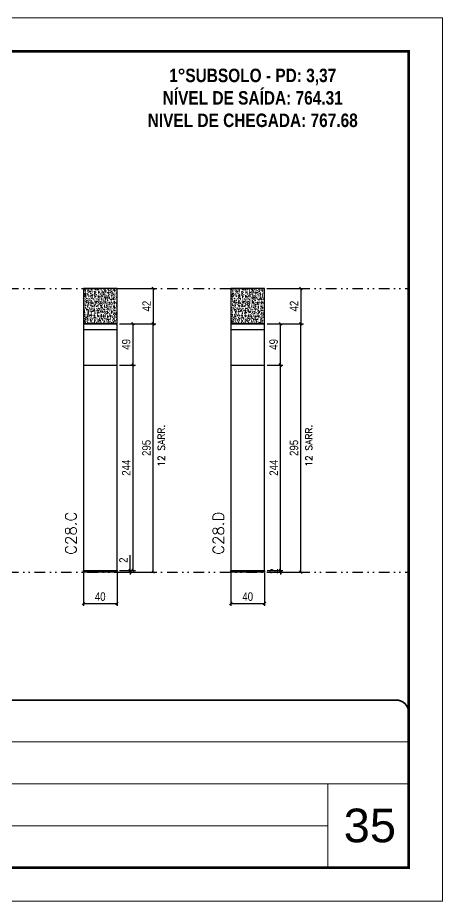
# Model space of a CAD drawing. Extents: x 2949 to 9230, y 1140 to 12527.
# Drawn here: x 7100 to 7604, y 2288 to 3338 of the extents above; entities that cross this region are included whole.
import ezdxf

# ---------------------------------------------------------------- set-up
doc = ezdxf.new("R2010")
doc.units = 0
for name, pattern in [('CONTINUO', [0]), ('DASHED', [0.75, 0.5, -0.25]), ('DIVIDE2', [0.625, 0.25, -0.125, 0, -0.125, 0, -0.125])]:
    doc.linetypes.add(name, pattern=pattern)
for name, color, linetype, lineweight in [('CARIMBO', 255, 'Continuous', 9), ('Folhas', 255, 'Continuous', 9), ('SARRAFO DE PRESSAO', 251, 'DASHED', 9), ('Texto Seção', 7, 'Continuous', 15)]:
    doc.layers.add(name, color=color, linetype=linetype, lineweight=lineweight)
for name, color, linetype in [('COTA', 241, 'Continuous'), ('cotas', 4, 'Continuous'), ('NOMENCLATURA', 7, 'Continuous'), ('Nível', 160, 'Continuous'), ('Painéis', 200, 'Continuous'), ('SARR_2.2x7', 40, 'Continuous')]:
    doc.layers.add(name, color=color, linetype=linetype)
doc.styles.add('ARIAL', font='arial.ttf')
doc.styles.add('COTA TECNICA', font='techl___.ttf', dxfattribs={"height": 10})
doc.styles.add('COTA TECNICA-50', font='techl___.ttf', dxfattribs={"height": 10})
doc.styles.add('REGUA-120', font='ROMANS.shx', dxfattribs={"height": 15})
doc.styles.add('ROMANC', font='techb___.ttf', dxfattribs={"height": 2.5})
doc.styles.add('ROMANS', font='romans.shx')
doc.dimstyles.new('COTA PAINEL-50', dxfattribs={"dimtxt": 10, "dimasz": 3, "dimexe": 3, "dimexo": 3, "dimgap": 3, "dimtad": 1, "dimdec": 1, "dimzin": 12, "dimdsep": 46, "dimtxsty": 'COTA TECNICA-50', "dimblk1": 'OBLIQUE', "dimblk2": 'OBLIQUE', "dimsah": 1, "dimcen": 0.9, "dimclrd": 4, "dimclre": 4, "dimclrt": 240, "dimadec": 1, "dimazin": 3, "dimtfac": 1, "dimtdec": 1, "dimtmove": 0, "dimatfit": 3, "dimfxl": 1, "dimtolj": 1, "dimtzin": 12, "dimarcsym": 0})
doc.dimstyles.new('PAINEL', dxfattribs={"dimtxt": 10, "dimasz": 3, "dimexe": 3, "dimexo": 3, "dimgap": 3, "dimtad": 1, "dimdec": 1, "dimzin": 12, "dimdsep": 46, "dimtxsty": 'COTA TECNICA', "dimblk1": 'OBLIQUE', "dimblk2": 'OBLIQUE', "dimsah": 1, "dimcen": 0.9, "dimclrd": 4, "dimclre": 4, "dimclrt": 240, "dimadec": 1, "dimazin": 3, "dimtfac": 1, "dimtdec": 1, "dimtmove": 0, "dimatfit": 3, "dimfxl": 1, "dimtolj": 1, "dimtzin": 12, "dimarcsym": 0})

# ---------------------------------------------------------------- blocks, each defined once
blk = doc.blocks.new('9999999999')
at = {"color": 30, "linetype": 'CONTINUO'}
for p, q in [((98564.6, 34379.6), (99584, 34379.6)), ((98564.6, 34329.8), (99488, 34329.8)), ((99584, 34329.8), (99488, 34329.8)), ((99488, 34329.8), (99488, 34230.2)), ((98564.6, 34280), (99488, 34280))]:
    blk.add_line(p, q, dxfattribs=at)
at = {"color": 30, "linetype": 'CONTINUO', "const_width": 2}
blk.add_lwpolyline([(99584, 34230.2), (99584, 34414.4, 0.414214), (99569, 34429.4), (98229, 34429.4, 0.414214), (98214, 34414.4), (98214, 34245.2, 0.414214), (98229, 34230.2), (99584, 34230.2)], format="xyb", dxfattribs=at)
at = {"layer": 'Folhas'}
blk.add_lwpolyline([(98139, 34190.2), (99624, 34190.2), (99624, 35240.2), (98139, 35240.2)], close=True, dxfattribs=at)
at = {"layer": 'Folhas', "color": 30, "const_width": 3}
blk.add_lwpolyline([(98214, 34230.2), (99584, 34230.2), (99584, 35200.2), (98214, 35200.2)], close=True, dxfattribs=at)
blk = doc.blocks.new('_Oblique')
at = {"color": 0, "linetype": 'ByBlock', "lineweight": -2}
blk.add_line((-0.5, -0.5), (0.5, 0.5), dxfattribs=at)
blk = doc.blocks.new('*D1578')
at = {"layer": 'COTA', "color": 4, "lineweight": -2, "transparency": 16777216}
for p, q in [((7177.7, 2678.4), (7177.7, 2639.1)), ((7217.7, 2678.4), (7217.7, 2639.1)), ((7177.7, 2642.1), (7217.7, 2642.1))]:
    blk.add_line(p, q, dxfattribs=at)
at = {"layer": 'Defpoints', "color": 0, "transparency": 16777216}
for p in [(7177.7, 2681.4), (7217.7, 2681.4), (7217.7, 2642.1)]:
    blk.add_point(p, dxfattribs=at)
at = {"layer": 'COTA', "color": 4, "lineweight": -2, "transparency": 16777216, "xscale": 3, "yscale": 3, "zscale": 3, "rotation": 180}
blk.add_blockref('_Oblique', (7177.7, 2642.1), dxfattribs=at)
at = {"layer": 'COTA', "color": 4, "lineweight": -2, "transparency": 16777216, "xscale": 3, "yscale": 3, "zscale": 3}
blk.add_blockref('_Oblique', (7217.7, 2642.1), dxfattribs=at)
at = {"layer": 'COTA', "color": 240, "transparency": 16777216, "insert": (7197.7, 2650.2), "char_height": 10, "attachment_point": 5, "style": 'COTA TECNICA'}
blk.add_mtext('\\A1;40', dxfattribs=at)
blk = doc.blocks.new('*D1579')
at = {"layer": 'COTA', "color": 4, "lineweight": -2, "transparency": 16777216}
for p, q in [((7220.7, 2974.4), (7263.8, 2974.4)), ((7260.8, 2679.4), (7260.8, 2974.4)), ((7220.7, 2679.4), (7263.8, 2679.4))]:
    blk.add_line(p, q, dxfattribs=at)
at = {"layer": 'Defpoints', "color": 0, "transparency": 16777216}
for p in [(7217.7, 2974.4), (7260.8, 2974.4), (7217.7, 2679.4)]:
    blk.add_point(p, dxfattribs=at)
at = {"layer": 'COTA', "color": 4, "lineweight": -2, "transparency": 16777216, "xscale": 3, "yscale": 3, "zscale": 3}
for p, rotation in [((7260.8, 2974.4), 90), ((7260.8, 2679.4), 270)]:
    blk.add_blockref('_Oblique', p, dxfattribs=dict(at, rotation=rotation))
at = {"layer": 'COTA', "color": 240, "transparency": 16777216, "insert": (7252.7, 2826.9), "char_height": 10, "attachment_point": 5, "rotation": 90, "style": 'COTA TECNICA'}
blk.add_mtext('\\A1;295', dxfattribs=at)
blk = doc.blocks.new('*D1580')
at = {"layer": 'COTA', "color": 4, "lineweight": -2, "transparency": 16777216}
for p, q in [((7233.3, 2681.4), (7233.3, 2699.5)), ((7220.7, 2681.4), (7236.3, 2681.4)), ((7220.7, 2679.4), (7236.3, 2679.4)), ((7233.3, 2679.4), (7233.3, 2681.4)), ((7233.3, 2679.4), (7233.3, 2676.4))]:
    blk.add_line(p, q, dxfattribs=at)
at = {"layer": 'Defpoints', "color": 0, "transparency": 16777216}
for p in [(7217.7, 2681.4), (7217.7, 2679.4), (7233.3, 2681.4)]:
    blk.add_point(p, dxfattribs=at)
at = {"layer": 'COTA', "color": 4, "lineweight": -2, "transparency": 16777216, "xscale": 3, "yscale": 3, "zscale": 3}
for p, rotation in [((7233.3, 2681.4), 270), ((7233.3, 2679.4), 90)]:
    blk.add_blockref('_Oblique', p, dxfattribs=dict(at, rotation=rotation))
at = {"layer": 'COTA', "color": 240, "transparency": 16777216, "insert": (7225.3, 2693.5), "char_height": 10, "attachment_point": 5, "rotation": 90, "style": 'COTA TECNICA-50'}
blk.add_mtext('\\A1;2', dxfattribs=at)
blk = doc.blocks.new('*D2148')
at = {"layer": 'COTA', "color": 4, "linetype": 'ByBlock', "lineweight": -2, "transparency": 16777216}
for p, q in [((7220.7, 2925.4), (7239.7, 2925.4)), ((7236.7, 2681.4), (7236.7, 2925.4)), ((7220.7, 2681.4), (7239.7, 2681.4))]:
    blk.add_line(p, q, dxfattribs=at)
at = {"layer": 'Defpoints', "color": 0, "linetype": 'ByBlock', "transparency": 16777216}
for p in [(7217.7, 2925.4), (7236.7, 2925.4), (7217.7, 2681.4)]:
    blk.add_point(p, dxfattribs=at)
at = {"layer": 'COTA', "color": 4, "linetype": 'ByBlock', "lineweight": -2, "transparency": 16777216, "xscale": 3, "yscale": 3, "zscale": 3}
for p, rotation in [((7236.7, 2925.4), 90), ((7236.7, 2681.4), 270)]:
    blk.add_blockref('_Oblique', p, dxfattribs=dict(at, rotation=rotation))
at = {"layer": 'COTA', "color": 240, "linetype": 'ByBlock', "transparency": 16777216, "insert": (7228.6, 2803.4), "char_height": 10, "attachment_point": 5, "rotation": 90, "style": 'COTA TECNICA'}
blk.add_mtext('\\A1;244', dxfattribs=at)
blk = doc.blocks.new('*D2149')
at = {"layer": 'COTA', "color": 4, "linetype": 'ByBlock', "lineweight": -2, "transparency": 16777216}
for p, q in [((7220.7, 2974.4), (7239.7, 2974.4)), ((7236.7, 2925.4), (7236.7, 2974.4)), ((7220.7, 2925.4), (7239.7, 2925.4))]:
    blk.add_line(p, q, dxfattribs=at)
at = {"layer": 'Defpoints', "color": 0, "linetype": 'ByBlock', "transparency": 16777216}
for p in [(7217.7, 2974.4), (7236.7, 2974.4), (7217.7, 2925.4)]:
    blk.add_point(p, dxfattribs=at)
at = {"layer": 'COTA', "color": 4, "linetype": 'ByBlock', "lineweight": -2, "transparency": 16777216, "xscale": 3, "yscale": 3, "zscale": 3}
for p, rotation in [((7236.7, 2974.4), 90), ((7236.7, 2925.4), 270)]:
    blk.add_blockref('_Oblique', p, dxfattribs=dict(at, rotation=rotation))
at = {"layer": 'COTA', "color": 240, "linetype": 'ByBlock', "transparency": 16777216, "insert": (7228.6, 2949.9), "char_height": 10, "attachment_point": 5, "rotation": 90, "style": 'COTA TECNICA'}
blk.add_mtext('\\A1;49', dxfattribs=at)
blk = doc.blocks.new('*D1581')
at = {"layer": 'COTA', "color": 4, "lineweight": -2, "transparency": 16777216}
for p, q in [((7352.9, 2678.4), (7352.9, 2639.1)), ((7392.9, 2678.4), (7392.9, 2639.1)), ((7352.9, 2642.1), (7392.9, 2642.1))]:
    blk.add_line(p, q, dxfattribs=at)
at = {"layer": 'Defpoints', "color": 0, "transparency": 16777216}
for p in [(7352.9, 2681.4), (7392.9, 2681.4), (7392.9, 2642.1)]:
    blk.add_point(p, dxfattribs=at)
at = {"layer": 'COTA', "color": 4, "lineweight": -2, "transparency": 16777216, "xscale": 3, "yscale": 3, "zscale": 3, "rotation": 180}
blk.add_blockref('_Oblique', (7352.9, 2642.1), dxfattribs=at)
at = {"layer": 'COTA', "color": 4, "lineweight": -2, "transparency": 16777216, "xscale": 3, "yscale": 3, "zscale": 3}
blk.add_blockref('_Oblique', (7392.9, 2642.1), dxfattribs=at)
at = {"layer": 'COTA', "color": 240, "transparency": 16777216, "insert": (7372.9, 2650.2), "char_height": 10, "attachment_point": 5, "style": 'COTA TECNICA'}
blk.add_mtext('\\A1;40', dxfattribs=at)
blk = doc.blocks.new('*D1582')
at = {"layer": 'COTA', "color": 4, "lineweight": -2, "transparency": 16777216}
for p, q in [((7395.9, 2974.4), (7439, 2974.4)), ((7436, 2679.4), (7436, 2974.4)), ((7395.9, 2679.4), (7439, 2679.4))]:
    blk.add_line(p, q, dxfattribs=at)
at = {"layer": 'Defpoints', "color": 0, "transparency": 16777216}
for p in [(7392.9, 2974.4), (7436, 2974.4), (7392.9, 2679.4)]:
    blk.add_point(p, dxfattribs=at)
at = {"layer": 'COTA', "color": 4, "lineweight": -2, "transparency": 16777216, "xscale": 3, "yscale": 3, "zscale": 3}
for p, rotation in [((7436, 2974.4), 90), ((7436, 2679.4), 270)]:
    blk.add_blockref('_Oblique', p, dxfattribs=dict(at, rotation=rotation))
at = {"layer": 'COTA', "color": 240, "transparency": 16777216, "insert": (7427.9, 2826.9), "char_height": 10, "attachment_point": 5, "rotation": 90, "style": 'COTA TECNICA'}
blk.add_mtext('\\A1;295', dxfattribs=at)
blk = doc.blocks.new('*D1583')
at = {"layer": 'COTA', "color": 4, "lineweight": -2, "transparency": 16777216}
for p, q in [((7395.9, 2681.4), (7414.8, 2681.4)), ((7395.9, 2679.4), (7414.8, 2679.4)), ((7411.8, 2681.4), (7411.8, 2684.4)), ((7411.8, 2679.4), (7411.8, 2681.4)), ((7411.8, 2679.4), (7411.8, 2676.4))]:
    blk.add_line(p, q, dxfattribs=at)
at = {"layer": 'Defpoints', "color": 0, "transparency": 16777216}
for p in [(7392.9, 2681.4), (7392.9, 2679.4), (7411.8, 2681.4)]:
    blk.add_point(p, dxfattribs=at)
at = {"layer": 'COTA', "color": 4, "lineweight": -2, "transparency": 16777216, "xscale": 3, "yscale": 3, "zscale": 3}
for p, rotation in [((7411.8, 2681.4), 270), ((7411.8, 2679.4), 90)]:
    blk.add_blockref('_Oblique', p, dxfattribs=dict(at, rotation=rotation))
at = {"layer": 'COTA', "color": 240, "transparency": 16777216, "insert": (7403.8, 2680.4), "char_height": 10, "attachment_point": 5, "rotation": 90, "style": 'COTA TECNICA-50'}
blk.add_mtext('\\A1;2', dxfattribs=at)
blk = doc.blocks.new('*D2150')
at = {"layer": 'COTA', "color": 4, "linetype": 'ByBlock', "lineweight": -2, "transparency": 16777216}
for p, q in [((7395.9, 2925.4), (7414.8, 2925.4)), ((7411.8, 2681.4), (7411.8, 2925.4)), ((7395.9, 2681.4), (7414.8, 2681.4))]:
    blk.add_line(p, q, dxfattribs=at)
at = {"layer": 'Defpoints', "color": 0, "linetype": 'ByBlock', "transparency": 16777216}
for p in [(7392.9, 2925.4), (7411.8, 2925.4), (7392.9, 2681.4)]:
    blk.add_point(p, dxfattribs=at)
at = {"layer": 'COTA', "color": 4, "linetype": 'ByBlock', "lineweight": -2, "transparency": 16777216, "xscale": 3, "yscale": 3, "zscale": 3}
for p, rotation in [((7411.8, 2925.4), 90), ((7411.8, 2681.4), 270)]:
    blk.add_blockref('_Oblique', p, dxfattribs=dict(at, rotation=rotation))
at = {"layer": 'COTA', "color": 240, "linetype": 'ByBlock', "transparency": 16777216, "insert": (7403.8, 2803.4), "char_height": 10, "attachment_point": 5, "rotation": 90, "style": 'COTA TECNICA'}
blk.add_mtext('\\A1;244', dxfattribs=at)
blk = doc.blocks.new('*D2151')
at = {"layer": 'COTA', "color": 4, "linetype": 'ByBlock', "lineweight": -2, "transparency": 16777216}
for p, q in [((7395.9, 2974.4), (7414.8, 2974.4)), ((7411.8, 2925.4), (7411.8, 2974.4)), ((7395.9, 2925.4), (7414.8, 2925.4))]:
    blk.add_line(p, q, dxfattribs=at)
at = {"layer": 'Defpoints', "color": 0, "linetype": 'ByBlock', "transparency": 16777216}
for p in [(7392.9, 2974.4), (7411.8, 2974.4), (7392.9, 2925.4)]:
    blk.add_point(p, dxfattribs=at)
at = {"layer": 'COTA', "color": 4, "linetype": 'ByBlock', "lineweight": -2, "transparency": 16777216, "xscale": 3, "yscale": 3, "zscale": 3}
for p, rotation in [((7411.8, 2974.4), 90), ((7411.8, 2925.4), 270)]:
    blk.add_blockref('_Oblique', p, dxfattribs=dict(at, rotation=rotation))
at = {"layer": 'COTA', "color": 240, "linetype": 'ByBlock', "transparency": 16777216, "insert": (7403.7, 2949.9), "char_height": 10, "attachment_point": 5, "rotation": 90, "style": 'COTA TECNICA'}
blk.add_mtext('\\A1;49', dxfattribs=at)
blk = doc.blocks.new('*D2152')
at = {"layer": 'cotas', "color": 4, "linetype": 'ByBlock', "lineweight": -2, "transparency": 16777216}
for p, q in [((7220.7, 3016.4), (7263.8, 3016.4)), ((7260.8, 3016.4), (7260.8, 2974.4)), ((7220.7, 2974.4), (7263.8, 2974.4))]:
    blk.add_line(p, q, dxfattribs=at)
at = {"layer": 'Defpoints', "color": 0, "linetype": 'ByBlock', "transparency": 16777216}
for p in [(7217.7, 3016.4), (7217.7, 2974.4), (7260.8, 2974.4)]:
    blk.add_point(p, dxfattribs=at)
at = {"layer": 'cotas', "color": 4, "linetype": 'ByBlock', "lineweight": -2, "transparency": 16777216, "xscale": 3, "yscale": 3, "zscale": 3}
for p, rotation in [((7260.8, 3016.4), 90), ((7260.8, 2974.4), 270)]:
    blk.add_blockref('_Oblique', p, dxfattribs=dict(at, rotation=rotation))
at = {"layer": 'cotas', "color": 240, "linetype": 'ByBlock', "transparency": 16777216, "insert": (7252.8, 2995.4), "char_height": 10, "attachment_point": 5, "rotation": 90, "style": 'COTA TECNICA'}
blk.add_mtext('\\A1;42', dxfattribs=at)
blk = doc.blocks.new('*D2153')
at = {"layer": 'cotas', "color": 4, "linetype": 'ByBlock', "lineweight": -2, "transparency": 16777216}
for p, q in [((7395.9, 3016.4), (7439, 3016.4)), ((7436, 3016.4), (7436, 2974.4)), ((7395.9, 2974.4), (7439, 2974.4))]:
    blk.add_line(p, q, dxfattribs=at)
at = {"layer": 'Defpoints', "color": 0, "linetype": 'ByBlock', "transparency": 16777216}
for p in [(7392.9, 3016.4), (7392.9, 2974.4), (7436, 2974.4)]:
    blk.add_point(p, dxfattribs=at)
at = {"layer": 'cotas', "color": 4, "linetype": 'ByBlock', "lineweight": -2, "transparency": 16777216, "xscale": 3, "yscale": 3, "zscale": 3}
for p, rotation in [((7436, 3016.4), 90), ((7436, 2974.4), 270)]:
    blk.add_blockref('_Oblique', p, dxfattribs=dict(at, rotation=rotation))
at = {"layer": 'cotas', "color": 240, "linetype": 'ByBlock', "transparency": 16777216, "insert": (7427.9, 2995.4), "char_height": 10, "attachment_point": 5, "rotation": 90, "style": 'COTA TECNICA'}
blk.add_mtext('\\A1;42', dxfattribs=at)

msp = doc.modelspace()

# ---------------------------------------------------------------- hatches: boundary and pattern name
at = {"layer": 'COTA', "linetype": 'ByBlock'}
h = msp.add_hatch(dxfattribs=at)
h.set_pattern_fill('AR-CONC', color=256, scale=0.03)
h.set_pattern_definition([(50, (-122948.854, -22713.4705), (5.46554007, -0.47817257), [0.5715, -6.2865]), (355, (-122948.854, -22713.4705), (-1.05730264, 5.73170536), [0.4572, -5.02921753]), (100.4514447, (-122948.3983, -22713.5104), (4.40823741, 5.25353256), [0.48570026, -5.34270734]), (46.1842, (-122948.854, -22711.9465), (8.13237123, -1.26126984), [0.85725, -9.42975]), (96.6355576, (-122948.176, -22712.052), (7.122124, 7.42278374), [0.7285507, -8.01406824]), (351.184151, (-122948.854, -22711.9465), (7.122124, 7.42278374), [0.685799, -7.54379196]), (21, (-122948.092, -22712.3275), (4.54843174, -3.06795595), [0.5715, -6.2865]), (326, (-122948.092, -22712.3275), (1.85406085, 5.52563898), [0.4572, -5.0292]), (71.451445, (-122947.713, -22712.583), (6.40249258, 2.45768307), [0.48570026, -5.34269813]), (37.5, (-122948.8538, -22713.4705), (0.092658098, 2.536651166), [0, -4.96824, 0, -5.1054, 0, -5.04825]), (7.5, (-122948.8538, -22713.4705), (2.004589875, 3.005417245), [0, -2.91084, 0, -4.85394, 0, -1.92405]), (327.5, (-122950.553, -22713.4705), (4.067717855, -0.17186232), [0, -1.905, 0, -5.9436, 0, -7.8867]), (317.5, (-122951.315, -22713.4705), (4.44387544, 0.76279473), [0, -2.4765, 0, -3.94716, 0, -5.6007])])
h.paths.add_polyline_path([(7177.75, 3016.42), (7177.75, 2974.42), (7217.75, 2974.42), (7217.75, 3016.42)])
h = msp.add_hatch(dxfattribs=at)
h.set_pattern_fill('AR-CONC', color=256, scale=0.03)
h.set_pattern_definition([(50, (-122773.681, -22713.4705), (5.46554007, -0.47817257), [0.5715, -6.2865]), (355, (-122773.681, -22713.4705), (-1.05730264, 5.73170536), [0.4572, -5.02921753]), (100.4514447, (-122773.2257, -22713.5104), (4.40823741, 5.25353256), [0.48570026, -5.34270734]), (46.1842, (-122773.681, -22711.9465), (8.13237123, -1.26126984), [0.85725, -9.42975]), (96.6355576, (-122773.0035, -22712.052), (7.122124, 7.42278374), [0.7285507, -8.01406824]), (351.184151, (-122773.681, -22711.9465), (7.122124, 7.42278374), [0.685799, -7.54379196]), (21, (-122772.919, -22712.3275), (4.54843174, -3.06795595), [0.5715, -6.2865]), (326, (-122772.919, -22712.3275), (1.85406085, 5.52563898), [0.4572, -5.0292]), (71.451445, (-122772.54, -22712.583), (6.40249258, 2.45768307), [0.48570026, -5.34269813]), (37.5, (-122773.6812, -22713.4705), (0.092658098, 2.536651166), [0, -4.96824, 0, -5.1054, 0, -5.04825]), (7.5, (-122773.6812, -22713.4705), (2.004589875, 3.005417245), [0, -2.91084, 0, -4.85394, 0, -1.92405]), (327.5, (-122775.3804, -22713.4705), (4.067717855, -0.17186232), [0, -1.905, 0, -5.9436, 0, -7.8867]), (317.5, (-122776.1424, -22713.4705), (4.44387544, 0.76279473), [0, -2.4765, 0, -3.94716, 0, -5.6007])])
h.paths.add_polyline_path([(7352.92, 3016.42), (7352.92, 2974.42), (7392.92, 2974.42), (7392.92, 3016.42)])

# ---------------------------------------------------------------- linework, layer by layer
for points in [[(7177.75, 2974.42), (7217.75, 2974.42), (7217.75, 3016.42), (7177.75, 3016.42)], [(7352.92, 2974.42), (7392.92, 2974.42), (7392.92, 3016.42), (7352.92, 3016.42)]]:
    msp.add_lwpolyline(points, close=True, dxfattribs=at)
at = {"layer": 'Nível', "color": 4, "linetype": 'DIVIDE2', "ltscale": 50}
for p, q in [((6553.69, 3016.42), (7564.03, 3016.42)), ((6553.69, 2679.42), (7564.03, 2679.42))]:
    msp.add_line(p, q, dxfattribs=at)
at = {"layer": 'Painéis'}
for p, q in [((7177.75, 2974.42), (7217.75, 2974.42)), ((7352.92, 2974.42), (7392.92, 2974.42)), ((7177.75, 2925.42), (7217.75, 2925.42)), ((7352.92, 2925.42), (7392.92, 2925.42))]:
    msp.add_line(p, q, dxfattribs=at)
for points in [[(7177.75, 2681.42), (7217.75, 2681.42), (7217.75, 2974.42), (7177.75, 2974.42)], [(7352.92, 2681.42), (7392.92, 2681.42), (7392.92, 2974.42), (7352.92, 2974.42)], [(7177.75, 2681.42), (7217.75, 2681.42), (7217.75, 2679.42), (7177.75, 2679.42)], [(7352.92, 2681.42), (7392.92, 2681.42), (7392.92, 2679.42), (7352.92, 2679.42)]]:
    msp.add_lwpolyline(points, close=True, dxfattribs=at)
at = {"layer": 'SARR_2.2x7'}
for p, q in [((7177.75, 2967.42), (7217.75, 2967.42)), ((7352.92, 2967.42), (7392.92, 2967.42))]:
    msp.add_line(p, q, dxfattribs=at)

# ---------------------------------------------------------------- block references
at = {"layer": 'SARRAFO DE PRESSAO', "color": 6, "linetype": 'ByBlock'}
msp.add_blockref('9999999999', (-92019.94, -31902.07), dxfattribs=at)

# ---------------------------------------------------------------- texts
at = {"layer": 'CARIMBO', "style": 'ARIAL'}
msp.add_text('35', height=40, dxfattribs=at).set_placement((7486.89, 2358.28))
at = {"layer": 'NOMENCLATURA', "color": 2, "insert": (7378.86, 3304.19), "char_height": 16, "attachment_point": 2, "style": 'ROMANC'}
msp.add_mtext_dynamic_manual_height_columns('\\P1°SUBSOLO - PD: 3,37\\PNÍVEL DE SAÍDA: 764.31\\PNIVEL DE CHEGADA: 767.68', width=300.2766, gutter_width=1, heights=[0], dxfattribs=at)
at = {"layer": 'Texto Seção', "linetype": 'Continuous', "style": 'ROMANS'}
for p in [(7274.33, 2804.42), (7449.51, 2804.42)]:
    msp.add_text('12 SARR.', height=8, rotation=90, dxfattribs=at).set_placement(p)
at = {"layer": 'Texto Seção', "char_height": 13, "width": 285.3299, "attachment_point": 7, "rotation": 90, "style": 'REGUA-120'}
for s, insert in [('C28.C', (7169.42, 2699.88)), ('C28.D', (7344.59, 2699.88))]:
    msp.add_mtext(s, dxfattribs=dict(at, insert=insert))

# ---------------------------------------------------------------- dimensions: what is measured, and where the dimension line sits
at = {"layer": 'COTA'}
for base, p1, p2, picture, middle in [((7260.83, 2974.42), (7217.75, 2679.42), (7217.75, 2974.42), '*D1579', (7252.69, 2826.92)), ((7436, 2974.42), (7392.92, 2679.42), (7392.92, 2974.42), '*D1582', (7427.87, 2826.92))]:
    dim = msp.add_linear_dim(base=base, p1=p1, p2=p2, angle=90, dimstyle='PAINEL', override={"dimarcsym": 2}, dxfattribs=at)
    dim.commit()
    dim.dimension.update_dxf_attribs({"geometry": picture, "text_midpoint": middle})
at = {"layer": 'COTA', "linetype": 'ByBlock'}
for base, p1, p2, picture, middle in [((7236.66, 2974.42), (7217.75, 2925.42), (7217.75, 2974.42), '*D2149', (7228.55, 2949.92)), ((7411.83, 2974.42), (7392.92, 2925.42), (7392.92, 2974.42), '*D2151', (7403.73, 2949.92)), ((7236.66, 2925.42), (7217.75, 2681.42), (7217.75, 2925.42), '*D2148', (7228.58, 2803.42)), ((7411.83, 2925.42), (7392.92, 2681.42), (7392.92, 2925.42), '*D2150', (7403.75, 2803.42))]:
    dim = msp.add_linear_dim(base=base, p1=p1, p2=p2, angle=90, dimstyle='PAINEL', dxfattribs=at)
    dim.commit()
    dim.dimension.update_dxf_attribs({"geometry": picture, "text_midpoint": middle})
at = {"layer": 'COTA'}
for base, p1, p2, picture, middle in [((7233.27, 2681.42), (7217.75, 2679.42), (7217.75, 2681.42), '*D1580', (7233.27, 2693.47)), ((7411.83, 2681.42), (7392.92, 2679.42), (7392.92, 2681.42), '*D1583', (7411.83, 2680.42))]:
    dim = msp.add_linear_dim(base=base, p1=p1, p2=p2, angle=90, dimstyle='COTA PAINEL-50', dxfattribs=at)
    dim.commit()
    dim.dimension.update_dxf_attribs({"geometry": picture, "text_midpoint": middle, "dimtype": 160})
for base, p1, p2, picture, middle in [((7217.75, 2642.07), (7177.75, 2681.42), (7217.75, 2681.42), '*D1578', (7197.75, 2650.17)), ((7392.92, 2642.07), (7352.92, 2681.42), (7392.92, 2681.42), '*D1581', (7372.92, 2650.17))]:
    dim = msp.add_linear_dim(base=base, p1=p1, p2=p2, dimstyle='PAINEL', override={"dimarcsym": 2}, dxfattribs=at)
    dim.commit()
    dim.dimension.update_dxf_attribs({"geometry": picture, "text_midpoint": middle})
at = {"layer": 'cotas', "linetype": 'ByBlock'}
for base, p1, p2, picture, middle in [((7260.83, 2974.42), (7217.75, 3016.42), (7217.75, 2974.42), '*D2152', (7252.76, 2995.42)), ((7436, 2974.42), (7392.92, 3016.42), (7392.92, 2974.42), '*D2153', (7427.93, 2995.42))]:
    dim = msp.add_linear_dim(base=base, p1=p1, p2=p2, angle=90, dimstyle='PAINEL', dxfattribs=at)
    dim.commit()
    dim.dimension.update_dxf_attribs({"geometry": picture, "text_midpoint": middle})

doc.saveas('drawing.dxf')
